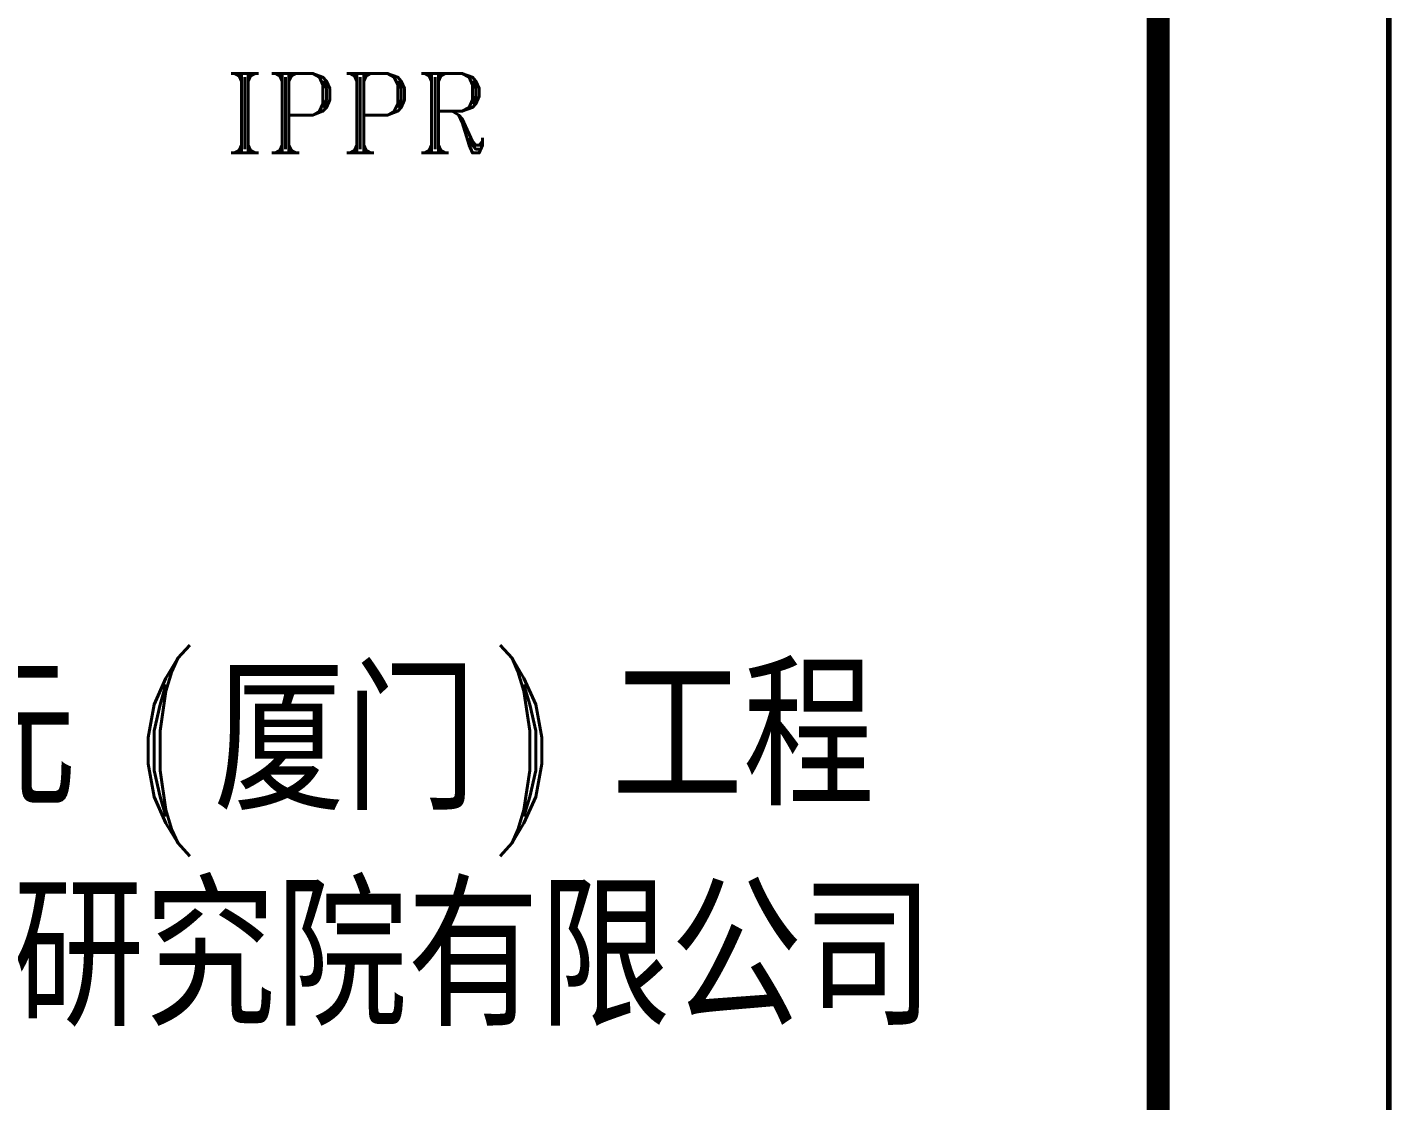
# Model space of a CAD drawing. Extents: x 3835738 to 4446688, y -234172 to 94826.
# Drawn here: x 4430937 to 4445720, y -70985 to -59360 of the extents above; entities that cross this region are included whole.
import ezdxf
from ezdxf.enums import TextEntityAlignment as Align

# ---------------------------------------------------------------- set-up
doc = ezdxf.new("R2010")
doc.units = 0
doc.header["$LTSCALE"] = 1000
doc.header["$MEASUREMENT"] = 0
doc.layers.add('ELE_DIM', color=3, linetype='Continuous')
doc.layers.add('TK', color=7, linetype='Continuous')
doc.styles.add('ipprHT', font='romant', dxfattribs={"bigfont": 'ht64s'})
doc.styles.add('中元黑体', font='romant.shx', dxfattribs={"bigfont": 'ht64s.shx'})

# ---------------------------------------------------------------- blocks, each defined once
blk = doc.blocks.new('asdfasdfasdfasdfwfas')
at = {"layer": 'TK', "ltscale": 0.6, "style": 'ipprHT', "oblique": 0.00001, "width": 1}
blk.add_text('IPPR', height=343.51, rotation=359.99997, dxfattribs=at).set_placement((-47587.3, 184425.1), align=Align.MIDDLE)
blk = doc.blocks.new('A$C19C30915')
blk.add_lwpolyline([(625, 210875), (372125, 210875), (372125, 625), (625, 625)], close=True)
at = {"layer": 'TK', "ltscale": 0.6}
for points, const_width in [([(625, 210875), (372125, 210875), (372125, 625), (625, 625)], 62.5), ([(6875, 208375), (369625, 208375), (369625, 3125), (6875, 3125)], 250)]:
    blk.add_lwpolyline(points, close=True, dxfattribs=dict(at, const_width=const_width))
at = {"xscale": 2.5, "yscale": 2.5, "zscale": 2.5}
blk.add_blockref('asdfasdfasdfasdfwfas', (479913, -287243), dxfattribs=at)
at = {"layer": 'TK', "ltscale": 0.6, "style": '中元黑体', "oblique": 0, "width": 1}
for s, p in [('中元', (356481, 166319)), ('(厦门)', (360815, 166274)), ('工程', (365128, 166322)), ('设计研究院有限公司', (360780, 163934))]:
    blk.add_text(s, height=1500, rotation=360, dxfattribs=at).set_placement(p, align=Align.CENTER)

msp = doc.modelspace()

# ---------------------------------------------------------------- block references
at = {"layer": 'ELE_DIM'}
msp.add_blockref('A$C19C30915', (4073563.4, -234109.7), dxfattribs=at)

doc.saveas('drawing.dxf')
